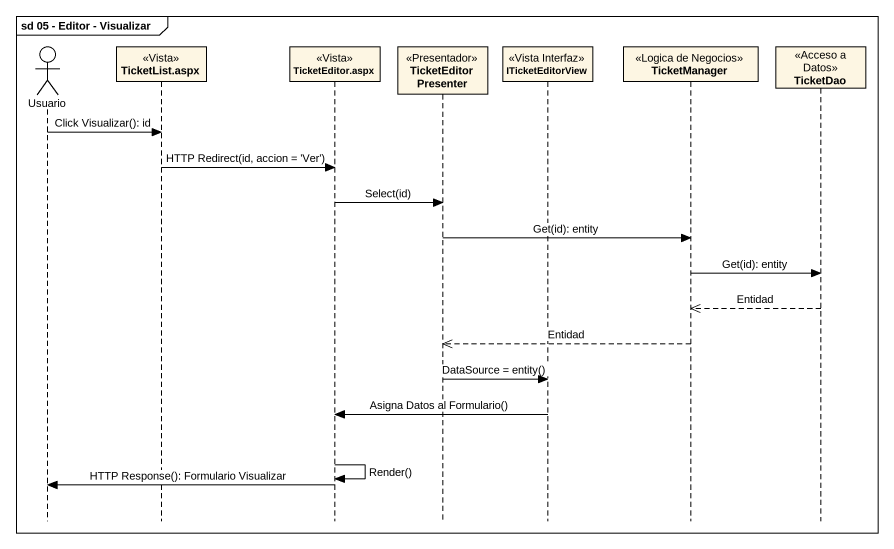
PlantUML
@startuml
mainframe sd 05 - Editor - Visualizar
hide footbox
actor Usuario
participant "TicketList.aspx" as TicketList_aspx <<Vista>>
participant "TicketEditor.aspx" as TicketEditor_aspx <<Vista>>
participant TicketEditorPresenter <<Presentador>>
participant ITicketEditorView <<Vista Interfaz>>
participant TicketManager <<Logica de Negocios>>
participant TicketDao <<Acceso a Datos>>

Usuario -> TicketList_aspx : Click Visualizar(): id
TicketList_aspx -> TicketEditor_aspx : HTTP Redirect(id, accion = 'Ver')
TicketEditor_aspx -> TicketEditorPresenter : Select(id)
TicketEditorPresenter -> TicketManager : Get(id): entity
TicketManager -> TicketDao : Get(id): entity
TicketDao -->> TicketManager : Entidad
TicketManager -->> TicketEditorPresenter : Entidad
TicketEditorPresenter -> ITicketEditorView : DataSource = entity()
ITicketEditorView -> TicketEditor_aspx : Asigna Datos al Formulario()
TicketEditor_aspx -> TicketEditor_aspx : Render()
TicketEditor_aspx -> Usuario : HTTP Response(): Formulario Visualizar
@enduml
